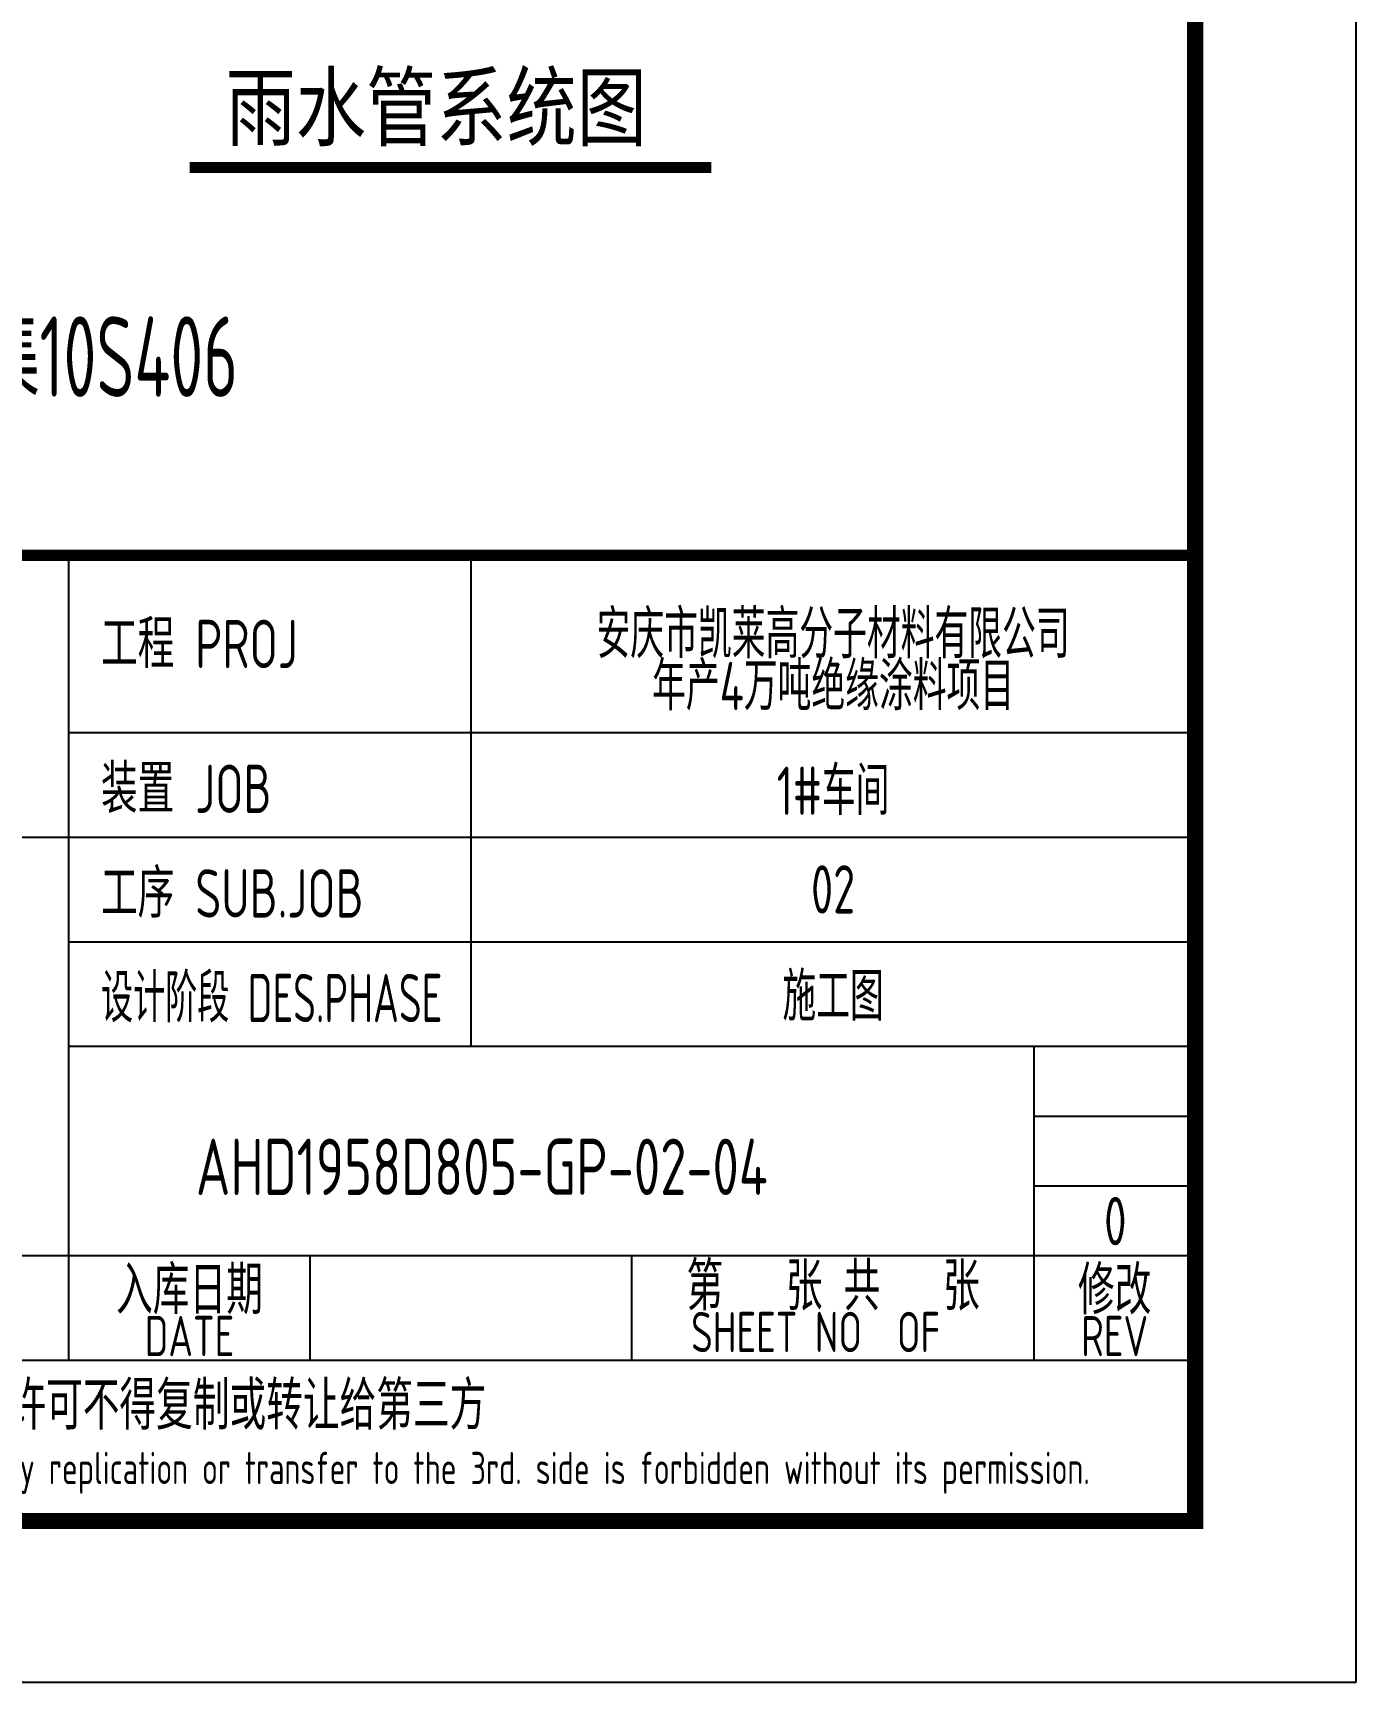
# Model space of a CAD drawing. Extents: x 4579863 to 4663963, y -547270 to -273670.
# Drawn here: x 4655740 to 4663963, y -547270 to -537024 of the extents above; entities that cross this region are included whole.
import ezdxf
from ezdxf.enums import TextEntityAlignment as Align

# ---------------------------------------------------------------- set-up
doc = ezdxf.new("R2010")
doc.units = 0
doc.header["$LTSCALE"] = 1000
doc.header["$MEASUREMENT"] = 0
doc.layers.get('0').update_dxf_attribs({"linetype": 'CONTINUOUS'})
for name, color, linetype in [('AXIS', 3, 'CONTINUOUS'), ('DIM_SYMB', 3, 'CONTINUOUS'), ('PUB_TEXT', 7, 'CONTINUOUS'), ('PUB_TITLE', 4, 'CONTINUOUS'), ('TEXT_给水', 7, 'CONTINUOUS'), ('TWT_TEXT', 7, 'CONTINUOUS')]:
    doc.layers.add(name, color=color, linetype=linetype)
doc.styles.add('-隶书', font='', dxfattribs={"width": 0.8})
doc.styles.add('AHD', font='sceie.shx', dxfattribs={"width": 0.7, "bigfont": 'sceic.shx'})
doc.styles.add('sceie', font='SCEIE', dxfattribs={"width": 0.75, "bigfont": 'SCEIC'})
doc.styles.add('TSSD_Rein', font='Tssdeng.shx', dxfattribs={"width": 0.7, "bigfont": 'hztxt.shx'})
doc.styles.add('公司标准', font='sceie.shx', dxfattribs={"width": 0.7, "height": 300, "bigfont": 'sceic.shx'})
doc.styles.get('-隶书').set_extended_font_data('SimSun')

msp = doc.modelspace()

# ---------------------------------------------------------------- linework, layer by layer
for p, q in [((4655962.8, -545270.1), (4655962.8, -540270.1)), ((4655962.8, -545270.1), (4655962.8, -540270.1)), ((4658462.8, -543320.1), (4658462.8, -540270.1)), ((4658462.8, -543320.1), (4658462.8, -540270.1)), ((4662962.8, -546270.1), (4662962.8, -540270.1)), ((4662962.8, -546270.1), (4662962.8, -540270.1)), ((4655962.8, -541370.1), (4662962.8, -541370.1)), ((4655962.8, -541370.1), (4662962.8, -541370.1)), ((4644962.8, -542020.1), (4662962.8, -542020.1)), ((4644962.8, -542020.1), (4662962.8, -542020.1)), ((4655962.8, -542670.1), (4662962.8, -542670.1)), ((4655962.8, -542670.1), (4662962.8, -542670.1)), ((4655962.8, -543320.1), (4662962.8, -543320.1)), ((4655962.8, -543320.1), (4662962.8, -543320.1)), ((4661962.8, -545270.1), (4661962.8, -543320.1)), ((4661962.8, -545270.1), (4661962.8, -543320.1)), ((4661962.8, -543753.4), (4662962.8, -543753.4)), ((4661962.8, -543753.4), (4662962.8, -543753.4)), ((4661962.8, -544186.8), (4662962.8, -544186.8)), ((4661962.8, -544186.8), (4662962.8, -544186.8)), ((4644962.8, -544620.1), (4662962.8, -544620.1)), ((4644962.8, -544620.1), (4662962.8, -544620.1)), ((4657462.8, -545270.1), (4657462.8, -544620.1)), ((4657462.8, -545270.1), (4657462.8, -544620.1)), ((4659462.8, -545270.1), (4659462.8, -544620.1)), ((4659462.8, -545270.1), (4659462.8, -544620.1)), ((4644962.8, -545270.1), (4662962.8, -545270.1)), ((4644962.8, -545270.1), (4662962.8, -545270.1)), ((4644962.8, -546270.1), (4662962.8, -546270.1)), ((4644962.8, -546270.1), (4662962.8, -546270.1))]:
    msp.add_line(p, q)
msp.add_lwpolyline([(4662962.8, -540270.1, 70, 70, 0), (4644962.8, -540270.1, 70, 70, 0), (4644962.8, -546270.1, 0, 0, 0)], format="xyseb")
msp.add_lwpolyline([(4662962.8, -540270.1, 70, 70, 0), (4644962.8, -540270.1, 70, 70, 0), (4644962.8, -546270.1, 0, 0, 0)], format="xyseb")
at = {"layer": 'DIM_SYMB', "const_width": 70}
msp.add_lwpolyline([(4656713.5, -537859.8), (4659955.5, -537859.8)], dxfattribs=at)
at = {"layer": 'PUB_TITLE', "color": 4}
msp.add_lwpolyline([(4579862.8, -547270.1), (4663962.8, -547270.1), (4663962.8, -487870.1), (4579862.8, -487870.1)], close=True, dxfattribs=at)
at = {"layer": 'PUB_TITLE', "color": 4, "const_width": 100}
msp.add_lwpolyline([(4582362.8, -546270.1), (4662962.8, -546270.1), (4662962.8, -488870.1), (4582362.8, -488870.1)], close=True, dxfattribs=at)

# ---------------------------------------------------------------- texts
at = {"style": 'AHD'}
for s, width, p in [('工程 PROJ', 0.8, (4656162.8, -540970.1)), ('工程 PROJ', 0.8, (4656162.8, -540970.1)), ('工程 PROJ', 0.8, (4656162.8, -540970.1)), ('工程 PROJ', 0.8, (4656162.8, -540970.1)), ('装置 JOB', 0.8, (4656162.8, -541870.1)), ('装置 JOB', 0.8, (4656162.8, -541870.1)), ('装置 JOB', 0.8, (4656162.8, -541870.1)), ('装置 JOB', 0.8, (4656162.8, -541870.1)), ('工序 SUB.JOB', 0.8, (4656162.8, -542520.1)), ('工序 SUB.JOB', 0.8, (4656162.8, -542520.1)), ('工序 SUB.JOB', 0.8, (4656162.8, -542520.1)), ('工序 SUB.JOB', 0.8, (4656162.8, -542520.1)), ('设计阶段 DES.PHASE', 0.7, (4656162.8, -543170.1)), ('设计阶段 DES.PHASE', 0.7, (4656162.8, -543170.1)), ('设计阶段 DES.PHASE', 0.7, (4656162.8, -543170.1)), ('设计阶段 DES.PHASE', 0.7, (4656162.8, -543170.1))]:
    msp.add_text(s, height=300, dxfattribs=dict(at, width=width)).set_placement(p)
at = {"style": 'AHD', "width": 0.8}
for s, height, p in [('入库日期', 300, (4656712.8, -544820.1)), ('入库日期', 300, (4656712.8, -544820.1)), ('入库日期', 300, (4656712.8, -544820.1)), ('入库日期', 300, (4656712.8, -544820.1)), ('第   张 共   张', 300, (4660712.8, -544795.1)), ('第   张 共   张', 300, (4660712.8, -544795.1)), ('修改', 300, (4662462.8, -544820.1)), ('修改', 300, (4662462.8, -544820.1)), ('修改', 300, (4662462.8, -544820.1)), ('修改', 300, (4662462.8, -544820.1)), ('DATE', 250, (4656712.8, -545120.1)), ('DATE', 250, (4656712.8, -545120.1)), ('DATE', 250, (4656712.8, -545120.1)), ('DATE', 250, (4656712.8, -545120.1)), ('SHEET NO  OF  ', 250, (4660712.8, -545095.1)), ('SHEET NO  OF  ', 250, (4660712.8, -545095.1)), ('SHEET NO  OF  ', 250, (4660712.8, -545095.1)), ('SHEET NO  OF  ', 250, (4660712.8, -545095.1)), ('REV', 250, (4662462.8, -545120.1)), ('REV', 250, (4662462.8, -545120.1)), ('REV', 250, (4662462.8, -545120.1)), ('REV', 250, (4662462.8, -545120.1)), ('本文件专有权属安徽华东化工医药工程有限责任公司所有,未经许可不得复制或转让给第三方', 300, (4653962.8, -545570.1)), ('本文件专有权属安徽华东化工医药工程有限责任公司所有,未经许可不得复制或转让给第三方', 300, (4653962.8, -545570.1)), ('本文件专有权属安徽华东化工医药工程有限责任公司所有,未经许可不得复制或转让给第三方', 300, (4653962.8, -545570.1)), ('本文件专有权属安徽华东化工医药工程有限责任公司所有,未经许可不得复制或转让给第三方', 300, (4653962.8, -545570.1)), ('The proprietary right of this document belongs to Anhui Huadong Chemical And Medical Engineering  Co.,Ltd.  and any replication or transfer to the 3rd. side is forbidden without its permission. ', 200, (4653962.8, -545970.1)), ('The proprietary right of this document belongs to Anhui Huadong Chemical And Medical Engineering  Co.,Ltd.  and any replication or transfer to the 3rd. side is forbidden without its permission. ', 200, (4653962.8, -545970.1)), ('The proprietary right of this document belongs to Anhui Huadong Chemical And Medical Engineering  Co.,Ltd.  and any replication or transfer to the 3rd. side is forbidden without its permission. ', 200, (4653962.8, -545970.1)), ('The proprietary right of this document belongs to Anhui Huadong Chemical And Medical Engineering  Co.,Ltd.  and any replication or transfer to the 3rd. side is forbidden without its permission. ', 200, (4653962.8, -545970.1))]:
    msp.add_text(s, height=height, dxfattribs=at).set_placement(p, align=Align.MIDDLE)
msp.add_attdef('0', text='0', height=300, dxfattribs=at).set_placement((4662466.9, -544406.2), align=Align.MIDDLE)
msp.add_attdef('0', text='0', height=300, dxfattribs=at).set_placement((4662466.9, -544406.2), align=Align.MIDDLE)
msp.add_attdef('0', text='0', height=300, dxfattribs=at).set_placement((4662466.9, -544406.2), align=Align.MIDDLE)
msp.add_attdef('0', text='0', height=300, dxfattribs=at).set_placement((4662466.9, -544406.2), align=Align.MIDDLE)
at = {"layer": 'AXIS', "style": 'TSSD_Rein', "width": 0.7}
for s, p in [('安庆市凯莱高分子材料有限公司', (4660712.8, -540742.5)), ('安庆市凯莱高分子材料有限公司', (4660712.8, -540742.5)), ('年产4万吨绝缘涂料项目', (4660712.8, -541065.5)), ('年产4万吨绝缘涂料项目', (4660712.8, -541065.5)), ('1#车间', (4660712.8, -541716.3)), ('1#车间', (4660712.8, -541716.3)), ('02', (4660712.8, -542345.1)), ('02', (4660712.8, -542345.1)), ('施工图', (4660712.8, -542995.1)), ('施工图', (4660712.8, -542995.1))]:
    msp.add_text(s, height=300, dxfattribs=at).set_placement(p, align=Align.MIDDLE)
at = {"layer": 'PUB_TEXT', "color": 8, "style": '-隶书', "width": 0.8}
msp.add_text('雨水管系统图', height=400, dxfattribs=at).set_placement((4656937.1, -537683.7))
at = {"layer": 'TEXT_给水', "color": 4, "style": 'sceie', "width": 0.8}
msp.add_text('AHD1958D805-GP-02-04', height=350, dxfattribs=at).set_placement((4656752.4, -544243.9))
at = {"layer": 'TWT_TEXT', "color": 7, "style": '公司标准', "width": 0.7}
msp.add_text('注：雨水管采用硬聚氯乙烯排水管(UPVC)，粘接。安装参照国家图集10S406', height=500, dxfattribs=at).set_placement((4645595.2, -539285))

doc.saveas('drawing.dxf')
